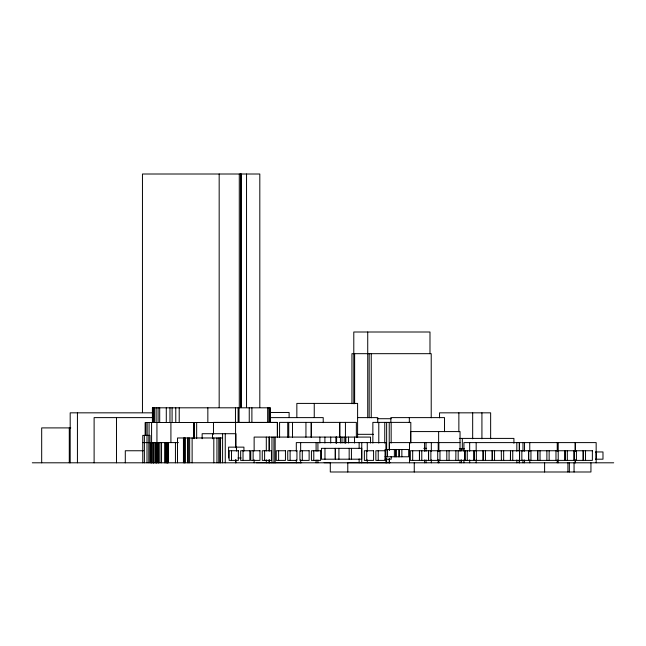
<?xml version="1.0" encoding="UTF-8"?>
<svg xmlns="http://www.w3.org/2000/svg" width="646" height="646" viewBox="0 0 646 646"><rect width="100%" height="100%" fill="white"/><g stroke="black" fill="none" stroke-linecap="round" stroke-linejoin="round"><path stroke-width="0.97" d="M269.471 412.471L289.109 412.471L289.109 417.502M152.989 412.834L70.188 412.834L70.188 462.802M153.094 417.615L94.114 417.615L94.114 462.802M269.778 417.615L323.218 417.615L323.218 422.637M357.577 417.615L377.757 417.615L377.757 422.726M377.248 418.713L391.242 418.713M70.785 427.902L41.683 427.902L41.683 462.802M357.601 434.322L373.453 434.322M222.595 437.972L177.513 437.972L177.513 462.802M459.354 438.408L513.917 438.408L513.917 443.285M142.766 442.607L178.433 442.599M460.041 442.599L389.433 442.599L389.433 450.294M423.808 448.34L426.61 448.34M459.298 448.841L464.466 448.841M384.968 449.543L408.692 449.543L408.692 456.779L384.968 456.779M143.412 450.755L125.292 450.755L125.292 462.802M595.531 451.958L602.984 451.958L602.984 459.193L595.531 459.193M237.978 457.982L241.16 457.982M384.935 459.193L391.201 459.193L391.201 456.48M256.276 462.689L301.674 462.689M324.147 462.689L330.413 462.689M347.782 462.689L390.192 462.689M32.3 462.802L613.7 462.802M596.161 462.802L596.161 442.599L463.917 442.599L463.917 451.255M596.153 451.958L596.153 459.193M590.945 462.802L590.945 471.992L330.292 471.992L330.292 462.802M585.526 450.755L585.526 460.396M583.265 450.755L583.265 460.396M583.168 450.755L583.168 460.396M576.434 450.755L576.434 460.396M575.441 442.599L575.441 451.255M575.441 459.92L575.441 462.802M575.085 442.599L575.085 451.255M575.085 459.92L575.085 462.802M574.173 450.755L574.173 460.396M574.076 450.755L574.076 460.396M574.06 462.802L574.06 471.992M569.36 462.802L569.36 471.992M567.923 462.802L567.923 471.992M567.333 450.755L567.333 460.396M565.072 450.755L565.072 460.396M564.975 450.755L564.975 460.396M558.209 442.599L558.209 462.802M557.24 442.599L557.24 451.255M557.24 459.92L557.24 462.802M555.98 450.755L555.98 460.396M549.14 450.755L549.14 460.396M546.879 450.755L546.879 460.396M544.61 462.802L544.61 471.992M540.04 450.755L540.04 460.396M537.779 450.755L537.779 460.396M537.682 450.755L537.682 460.396M530.947 450.755L530.947 460.396M529.76 442.599L529.76 451.255M529.76 459.92L529.76 462.802M528.686 450.755L528.686 460.396M528.59 450.755L528.59 460.396M524.528 442.599L524.528 451.255M524.528 459.92L524.528 462.802M522.985 442.599L522.985 451.255M522.985 459.92L522.985 462.802M521.847 450.755L521.847 460.396M519.586 450.755L519.586 460.396M519.489 450.755L519.489 460.396M519.4 442.599L519.4 451.255M519.4 459.92L519.4 462.802M519.295 442.599L519.295 451.255M519.295 459.92L519.295 462.802M516.832 442.599L516.832 451.255M516.832 459.92L516.832 462.802M512.746 450.755L512.746 460.396M503.654 450.755L503.654 460.396M501.296 450.755L501.393 460.396M494.553 450.755L494.553 460.396M492.292 450.755L492.292 460.396M492.195 450.755L492.195 460.396M490.645 438.82L490.645 412.834L439.538 412.834L439.538 417.833M485.453 450.755L485.453 460.396M483.2 450.755L483.2 460.396M483.095 450.755L483.095 460.396M481.924 412.834L481.924 438.82M476.36 450.755L476.36 460.396M476.167 442.599L476.167 451.255M476.167 459.92L476.167 462.802M474.099 450.755L474.099 460.396M474.002 450.755L474.002 460.396M472.67 412.834L472.67 438.82M469.666 442.599L469.666 451.255M469.666 459.92L469.666 462.802M467.26 450.755L467.26 460.396M464.999 450.755L464.999 460.396M464.902 450.755L464.902 460.396M463.917 459.92L463.917 462.802M462.334 438.408L462.334 449.14M461.535 448.841L461.535 450.835M461.535 459.815L461.535 462.802M460.041 451.255L460.049 431.576L410.646 431.576L410.646 442.655M460.041 459.92L460.041 462.802M458.862 412.834L458.862 431.827M458.167 450.755L458.167 460.396M455.906 450.755L455.81 460.396M449.067 450.755L449.067 460.396M446.806 450.755L446.806 460.396M444.521 431.673L444.521 417.615L390.854 417.615L390.854 422.637M439.966 450.755L439.966 460.396M438.884 442.599L438.884 451.255M438.884 459.92L438.884 462.802M438.634 431.576L438.634 442.655M438.206 442.599L438.206 451.255M438.206 459.92L438.206 462.802M437.713 450.755L437.713 460.396M431.318 442.599L431.318 451.255M431.318 459.92L431.318 462.802M431.221 417.752L431.221 353.677L351.949 353.677L351.949 403.742M430.874 450.755L430.874 460.396M429.986 353.677L429.986 332.004L353.79 332.004L353.79 403.742M428.613 450.755L428.613 460.396M428.516 450.755L428.516 460.396M426.037 442.599L426.037 451.255M426.037 459.92L426.037 462.802M424.575 442.599L424.575 451.255M424.575 459.92L424.575 462.802M421.773 450.755L421.773 460.396M419.512 450.755L419.512 460.396M419.415 450.755L419.415 460.396M414.256 462.802L414.256 471.992M412.681 450.755L412.681 460.396M410.808 443.091L410.808 422.387L372.855 422.387L372.855 443.091M409.475 442.599L409.475 462.802M409.33 417.615L409.33 422.637M401.86 449.543L401.86 456.779M399.503 449.543L399.503 456.779M398.711 449.543L398.711 456.779M396.353 449.543L396.353 456.779M395.57 449.543L395.57 456.779M394.375 449.543L394.375 456.779M391.161 422.387L391.161 443.091M389.433 458.959L389.433 462.802M389.231 422.387L389.231 449.987M389.231 458.862L389.231 462.802M387.535 449.543L387.535 456.779M386.631 422.387L386.631 449.987M386.631 458.862L386.631 462.802M385.92 462.802L385.92 442.599L296.304 442.599L296.304 451.255M384.758 422.387L384.758 443.091M378.79 422.387L378.79 443.091M378.225 450.755L378.225 460.396M371.248 353.677L371.248 417.752M370.513 443.019L370.513 437.084L254.136 437.084L254.136 450.932M369.173 353.677L369.173 417.752M367.727 332.004L367.727 417.752M367.267 442.599L367.267 451.255M367.267 459.92L367.267 462.802M366.734 450.755L366.734 460.396M361.76 442.599L361.76 462.802M359.136 442.599L359.136 448.372M359.136 458.959L359.136 462.802M357.601 437.269L357.601 403.411L296.845 403.411L296.845 417.502M356.358 437.172L356.358 422.387L279.573 422.387L279.573 437.172M354.63 353.677L354.63 403.742M354.533 437.084L354.533 443.019M351.432 448.34L351.432 459.193M349.171 448.34L349.171 459.193M348.549 437.084L348.549 443.019M347.782 462.802L347.782 471.992M345.763 437.084L345.763 443.019M345.594 437.084L345.594 443.019M345.432 422.387L345.432 437.172M344.213 437.084L344.213 443.019M342 437.084L342 443.019M340.434 437.084L340.434 443.019M339.869 422.387L339.869 437.172M339.602 422.387L339.602 437.172M338.916 448.34L338.916 459.193M336.574 437.084L336.574 443.019M336.542 437.084L336.542 443.019M335.896 437.084L335.896 443.019M330.72 437.084L330.72 443.019M324.898 437.084L324.898 443.019M324.97 448.34L324.97 459.193M319.851 437.084L319.851 443.019M317.921 442.599L317.921 451.255M317.921 459.92L317.921 462.802M316.096 442.599L316.096 451.255M316.096 459.92L316.096 462.802M314.247 403.411L314.247 417.502M313.786 450.755L313.786 460.396M311.42 422.387L311.42 437.172M311.106 422.387L311.106 437.172M305.946 422.387L305.946 437.172M302.296 450.755L302.296 460.396M300.648 442.599L300.648 451.255M300.648 459.92L300.648 462.802M296.304 459.92L296.304 462.802M292.485 422.387L292.485 437.172M290.102 450.755L290.102 460.396M288.746 422.387L288.746 437.172M287.728 422.387L287.728 437.172M278.612 450.755L278.612 460.396M277.505 437.584L277.505 422.508L145.237 422.508L145.237 435.372M277.312 437.172L277.312 422.387L213.471 422.387L213.471 434.217M275.164 437.084L275.164 462.802M273.936 437.084L273.936 462.802M271.958 437.084L271.958 462.802M270.214 422.508L270.214 407.812L152.416 407.812L152.416 422.508M270.076 407.812L270.076 422.508M269.398 437.084L269.398 450.932M269.398 459.839L269.398 462.802M269.019 437.084L269.019 450.932M269.019 459.839L269.019 462.802M268.897 407.812L268.897 422.508M267.654 407.812L267.654 422.508M266.305 437.084L266.305 450.932M266.305 459.839L266.305 462.802M264.618 450.755L264.618 460.396M259.813 407.465L259.813 174.008L142.459 174.008L142.459 412.624M254.136 459.839L254.136 462.802M253.127 450.755L253.127 460.396M251.892 407.812L251.892 422.508M249.251 407.812L249.251 422.508M246.538 174.008L246.538 407.465M243.93 451.078L243.93 447.137L228.595 447.137L228.595 457.982M243.009 450.755L243.009 460.396M241.152 174.008L241.152 407.465M240.99 174.008L240.99 407.465M240.538 174.008L240.538 407.465M239.286 174.008L239.286 407.465M239.052 407.812L239.052 422.508M238.116 407.812L238.116 422.508M236.533 447.137L236.533 451.078M235.992 447.759L235.992 433.708L202.141 433.708L202.141 438.731M235.992 459.799L235.992 462.802M235.564 422.387L235.564 447.032M235.564 459.847L235.564 462.802M235.467 407.812L235.467 422.508M231.518 450.755L231.518 460.396M225.252 433.708L225.252 462.802M222.595 433.708L222.595 462.802M220.561 437.972L220.561 462.802M219.898 437.972L219.898 462.802M219.172 174.008L219.172 407.586M218.776 437.972L218.776 462.802M216.943 437.972L216.943 462.802M213.81 437.972L213.81 462.802M212.502 433.708L212.502 438.731M207.842 407.812L207.842 422.508M196.659 422.508L196.659 438.586M194.414 422.508L194.414 438.586M194.285 422.508L194.285 438.586M193.582 422.508L193.582 438.586M192.12 437.972L192.12 462.802M189.666 437.972L189.666 462.802M188.592 437.972L188.592 462.802M187.501 437.972L187.501 462.802M185.354 437.972L185.354 462.802M184.578 437.972L184.578 462.802M184.336 437.972L184.336 462.802M183.44 437.972L183.44 462.802M179.217 407.812L179.217 422.508M175.769 407.812L175.769 422.508M175.437 442.599L175.437 462.802M172.086 407.812L172.086 422.508M170.915 422.508L170.915 442.607M169.971 407.812L169.971 422.508M168.356 442.599L168.356 462.802M167.742 442.607L167.742 462.819M167.556 442.607L167.556 462.819M167.298 442.607L167.298 462.819M166.829 442.607L166.829 462.819M166.547 442.607L166.547 462.819M166.288 407.812L166.288 422.508M165.4 442.607L165.4 462.819M164.746 442.607L164.73 462.819M161.54 442.607L161.54 462.819M159.942 442.607L159.942 462.819M159.691 407.812L159.691 422.508M158.69 442.607L158.73 462.819M158.367 442.607L158.367 462.819M158.084 407.812L158.084 422.508M158.06 442.607L158.06 462.819M157.035 442.607L157.035 462.819M156.938 422.508L156.938 442.607M156.461 442.607L156.461 462.819M156.267 442.607L156.267 462.819M156.138 407.812L156.138 422.508M156.017 442.607L156.025 462.819M155.605 442.607L155.605 462.819M154.547 407.812L154.547 422.508M153.926 442.607L153.926 462.819M153.772 442.607L153.772 462.819M153.441 442.607L153.449 462.819M153.296 407.812L153.296 422.508M153.264 442.607L153.264 462.819M152.779 407.812L152.779 422.508M152.513 407.812L152.513 422.508M152.117 442.607L152.117 462.819M151.584 422.508L151.584 442.607M151.439 442.607L151.439 462.819M151.156 442.607L151.156 462.819M150.994 442.607L150.994 462.819M150.009 462.819L150.009 435.372L142.766 435.372L142.766 462.819M149.081 422.508L149.081 435.372M148.822 435.372L148.822 462.819M147.151 422.508L147.151 435.372M146.997 435.372L146.997 462.819M145.794 422.508L145.794 435.372M145.382 422.508L145.382 435.372M144.389 435.372L144.389 462.819M116.482 417.615L116.482 462.802M77.431 412.834L77.431 462.802M69.284 427.902L69.284 462.802M335.226 448.34L321.433 448.34L321.433 459.193L335.226 459.193L335.226 448.34M361.687 448.34L335.379 448.34L335.379 459.193L361.687 459.193L361.687 448.34M238.358 450.755L229.16 450.755L229.16 460.396L238.358 460.396L238.358 450.755M249.849 450.755L240.651 450.755L240.651 460.396L249.849 460.396L249.849 450.755M259.967 450.755L250.769 450.755L250.769 460.396L259.967 460.396L259.967 450.755M271.457 450.755L262.26 450.755L262.26 460.396L271.457 460.396L271.457 450.755M285.451 450.755L276.254 450.755L276.254 460.396L285.451 460.396L285.451 450.755M296.942 450.755L287.745 450.755L287.745 460.396L296.942 460.396L296.942 450.755M309.127 450.755L299.938 450.755L299.938 460.396L309.127 460.396L309.127 450.755M320.618 450.755L311.429 450.755L311.429 460.396L320.618 460.396L320.618 450.755M373.574 450.755L364.376 450.755L364.376 460.396L373.574 460.396L373.574 450.755M385.064 450.755L375.867 450.755L375.867 460.396L385.064 460.396L385.064 450.755M592.366 450.755L410.323 450.755L410.323 460.396L592.366 460.396L592.366 450.755M510.485 460.396L510.485 450.755L510.388 460.396"/></g></svg>
